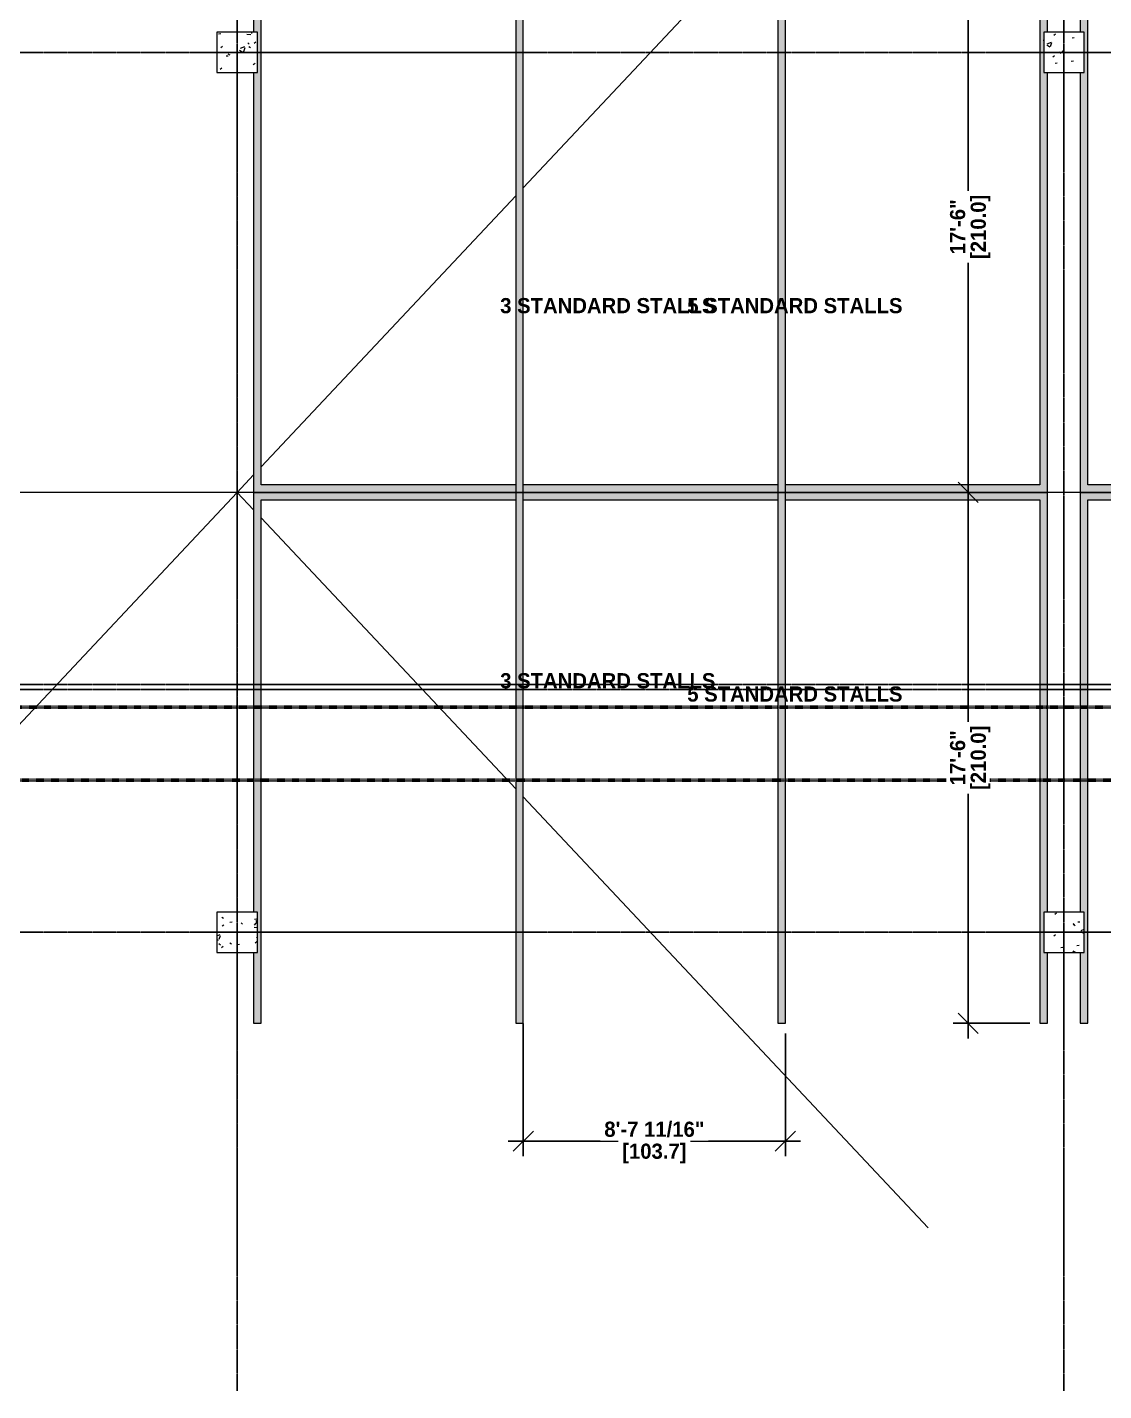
# Model space of a CAD drawing. Header units: inches. Extents: x -4124 to -1807, y 11006 to 12379.
# Drawn here: x -2583 to -2158, y 11006 to 11545 of the extents above; entities that cross this region are included whole.
import ezdxf

# ---------------------------------------------------------------- set-up
doc = ezdxf.new("R2010")
doc.units = ezdxf.units.IN
doc.header["$MEASUREMENT"] = 0
for name, pattern in [('Dash 1_16_', [0.125, 0.0625, -0.0625]), ('Double Dash 3_8_', [1, 0.375, -0.125, 0.125, -0.125, 0.125, -0.125]), ('Grid Line 1_2_', [0.875, 0.5, -0.125, 0.125, -0.125]), ('Grid Line 1_2__2_', [0.875, 0.5, -0.125, 0.125, -0.125])]:
    doc.linetypes.add(name, pattern=pattern)
for name, color, linetype, lineweight in [('0-1', 7, 'Continuous', 5), ('0-3', 130, 'Double Dash 3_8_', 60), ('0-5', 8, 'Continuous', 9), ('A-ANNO-DIMS-1', 211, 'Continuous', 30), ('A-FLOR-1', 9, 'Continuous', 18), ('A-GENM', 5, 'Continuous', 9), ('C-PROP-LINE-2', 130, 'Dash 1_16_', 60), ('G-ANNO-TEXT-1', 147, 'Continuous', 20), ('S-COLS', 52, 'Continuous', 9), ('S-COLS-1', 7, 'Continuous', 9), ('S-GRID-1', 1, 'Grid Line 1_2_', 9), ('S-GRID-2', 1, 'Grid Line 1_2__2_', 30)]:
    doc.layers.add(name, color=color, linetype=linetype, lineweight=lineweight)
doc.styles.add('Century Gothic_B', font='GOTHICB.TTF', dxfattribs={"height": 6})
doc.dimstyles.new('OD__1_16__Tol__', dxfattribs={"dimscale": 12, "dimtxt": 6.26501, "dimasz": 0.666667, "dimexe": 0.5, "dimexo": 0.333333, "dimgap": 0.083333, "dimtad": 1, "dimdec": 4, "dimrnd": 0.0625, "dimzin": 3, "dimdsep": 46, "dimlunit": 4, "dimtxsty": 'Century Gothic_B', "dimblk1": 'OBLIQUE', "dimblk2": 'OBLIQUE', "dimsah": 1, "dimcen": 0.09, "dimdle": 0.5, "dimazin": 0, "dimtfac": 1, "dimtdec": 4, "dimtix": 1, "dimtmove": 0, "dimatfit": 3, "dimfxl": 1, "dimtvp": 1, "dimtfill": 1, "dimfrac": 2, "dimtolj": 1, "dimtzin": 0, "dimlwd": 30, "dimlwe": 30, "dimarcsym": 2})
pattern_1 = [(50, (0, 0), (18.362056, -1.606828), [1.92, -21.12]), (355, (0, 0), (-3.552257, 19.255874), [1.536, -16.896]), (100.451, (1.53, -0.134), (14.81021, 17.649286), [1.632, -17.949]), (46.184, (0, 5.12), (27.32125, -4.237615), [2.88, -31.68]), (96.636, (2.277, 4.767), (23.927535, 24.937167), [2.448, -26.924]), (351.184, (0, 5.12), (23.927645, 24.937426), [2.304, -25.344]), (21, (2.56, 3.84), (15.28081, -10.307465), [1.92, -21.12]), (326, (2.56, 3.84), (6.22856, 18.563735), [1.536, -16.896]), (71.451, (3.833, 2.981), (21.509846, 8.25628), [1.632, -17.949]), (37.5, (0, 0), (0.3110953, 8.5225365), [0.845, -15.846, 0.845, -16.307, -16.96]), (37.5, (0, 0), (0.3110953, 8.5225365), [-33.843, 0.845, -16.115]), (7.5, (0, 0), (6.7346365, 10.0974314), [0.845, -8.934, 0.845, -15.462, -6.464]), (7.5, (0, 0), (6.7346365, 10.0974314), [-26.086, 0.845, -5.619]), (327.5, (-5.709, 0), (13.6661073, -0.5771864), [0.845, -5.555, 0.845, -19.123, -26.496]), (327.5, (-5.709, 0), (13.6661073, -0.5771864), [-26.368, 0.845, -25.651]), (317.5, (-8.269, 0), (14.929853, 2.562859), [0.845, -7.475, 0.845, -12.416, -18.816]), (317.5, (-8.269, 0), (14.929853, 2.562859), [-21.581, 0.845, -17.971])]

# ---------------------------------------------------------------- blocks, each defined once
blk = doc.blocks.new('Family - ___-2835860-ENLARGED FLOOR PLAN - BASEMENT - EAST')
at = {"layer": 'C-PROP-LINE-2'}
blk.add_line((-2067.92, 11247.39), (-3401.42, 11247.39), dxfattribs=at)
blk = doc.blocks.new('Family - ___-2835903-ENLARGED FLOOR PLAN - BASEMENT - EAST')
at = {"layer": 'C-PROP-LINE-2'}
blk.add_line((-2096.82, 11276.29), (-3400.92, 11276.29), dxfattribs=at)
blk = doc.blocks.new('Family - ___-2835932-ENLARGED FLOOR PLAN - BASEMENT - EAST')
at = {"layer": 'C-PROP-LINE-2'}
blk.add_line((-2067.92, 11247.39), (-3401.42, 11247.39), dxfattribs=at)
blk = doc.blocks.new('CTR - 1st Phase - Shell_rvt-1-ENLARGED FLOOR PLAN - BASEMENT - EAST')
at = {"layer": 'A-FLOR-1'}
for p, q in [((-2387.16, 11481.63), (-2173.32, 11709.19)), ((-2500.32, 11543.19), (-2500.32, 11550.83)), ((-2500.32, 11361.19), (-2500.32, 11527.19)), ((-2490.82, 11371.3), (-2390.16, 11478.43)), ((-2500.32, 11361.19), (-2493.82, 11368.11)), ((-2500.32, 11361.19), (-2827.32, 11361.19)), ((-2773.6, 11070.36), (-2500.32, 11361.19)), ((-2493.82, 11354.27), (-2500.32, 11361.19)), ((-2500.32, 11195.19), (-2500.32, 11361.19)), ((-2493.82, 11361.19), (-2500.32, 11361.19)), ((-2166.82, 11361.19), (-2179.82, 11361.19)), ((-2390.16, 11243.95), (-2490.82, 11351.08)), ((-2227.04, 11070.36), (-2387.16, 11240.75)), ((-2500.32, 11070.36), (-2500.32, 11179.19))]:
    blk.add_line(p, q, dxfattribs=at)
at = {"layer": 'S-GRID-1'}
for p, q in [((-2500.32, 11005.88), (-2500.32, 12345.93)), ((-2173.32, 11005.88), (-2173.32, 12345.93)), ((-1807.14, 11535.19), (-4091.58, 11535.19)), ((-1807.14, 11283.19), (-4091.58, 11283.19))]:
    blk.add_line(p, q, dxfattribs=at)
at = {"layer": '0-3'}
for name in ['Family - ___-2835932-ENLARGED FLOOR PLAN - BASEMENT - EAST', 'Family - ___-2835860-ENLARGED FLOOR PLAN - BASEMENT - EAST', 'Family - ___-2835903-ENLARGED FLOOR PLAN - BASEMENT - EAST']:
    blk.add_blockref(name, (0, 0), dxfattribs=at)
blk = doc.blocks.new('034100 - Precast Structural Concrete - Column - Corbels - 16_x16_-2331172-ENLARGED FLOOR PLAN - BASEMENT - EAST')
at = {"layer": 'S-COLS'}
h = blk.add_hatch(dxfattribs=at)
h.set_pattern_fill('FP_16', color=256, style=0, pattern_type=2)
h.set_pattern_definition([(140, (11534.205, 2501.308), (1.606828, 18.362056), [1.92, -21.12]), (85, (11534.205, 2501.308), (-19.255874, -3.552257), [1.536, -16.896]), (190.451, (11534.339, 2502.838), (-17.649286, 14.81021), [1.632, -17.949]), (136.184, (11529.085, 2501.308), (4.237615, 27.32125), [2.88, -31.68]), (186.636, (11529.438, 2503.585), (-24.937167, 23.927535), [2.448, -26.924]), (81.184, (11529.085, 2501.308), (-24.937426, 23.927645), [2.304, -25.344]), (111, (11530.365, 2503.868), (10.307465, 15.28081), [1.92, -21.12]), (56, (11530.365, 2503.868), (-18.563735, 6.22856), [1.536, -16.896]), (161.451, (11531.224, 2505.141), (-8.25628, 21.509846), [1.632, -17.949]), (127.5, (11534.205, 2501.308), (-8.5225365, 0.3110953), [0.845, -15.846, 0.845, -16.307, -16.96]), (127.5, (11534.205, 2501.308), (-8.5225365, 0.3110953), [-33.843, 0.845, -16.115]), (97.5, (11534.205, 2501.308), (-10.0974314, 6.7346365), [0.845, -8.934, 0.845, -15.462, -6.464]), (97.5, (11534.205, 2501.308), (-10.0974314, 6.7346365), [-26.086, 0.845, -5.619]), (57.5, (11534.205, 2495.599), (0.5771864, 13.6661073), [0.845, -5.555, 0.845, -19.123, -26.496]), (57.5, (11534.205, 2495.599), (0.5771864, 13.6661073), [-26.368, 0.845, -25.651]), (47.5, (11534.205, 2493.039), (-2.562859, 14.929853), [0.845, -7.475, 0.845, -12.416, -18.816]), (47.5, (11534.205, 2493.039), (-2.562859, 14.929853), [-21.581, 0.845, -17.971])])
h.paths.add_polyline_path([(7.02, 8.12), (7.02, 8.98), (-8.98, 8.98), (-8.98, -7.02), (7.02, -7.02), (7.02, 7.48)], flags=0)
at = {"layer": 'S-COLS-1'}
for p, q in [((-8.91, 8.98), (-8.98, 8.98)), ((-8.98, 8.98), (-8.98, -7.02)), ((6.94, 8.98), (-8.91, 8.98)), ((7.02, 8.98), (6.94, 8.98)), ((7.02, -7.02), (7.02, 8.98)), ((-8.98, -7.02), (-8.91, -7.02)), ((-8.91, -7.02), (6.94, -7.02)), ((6.94, -7.02), (7.02, -7.02))]:
    blk.add_line(p, q, dxfattribs=at)
blk = doc.blocks.new('034100 - Precast Structural Concrete - Column - Corbels - 16_x16_-V13-ENLARGED FLOOR PLAN - BASEMENT - EAST')
at = {"layer": 'S-COLS'}
h = blk.add_hatch(dxfattribs=at)
h.set_pattern_fill('FP_17', color=256, style=0, pattern_type=2)
h.set_pattern_definition([(140, (11186.205, 2501.308), (1.606828, 18.362056), [1.92, -21.12]), (85, (11186.205, 2501.308), (-19.255874, -3.552257), [1.536, -16.896]), (190.451, (11186.339, 2502.838), (-17.649286, 14.81021), [1.632, -17.949]), (136.184, (11181.085, 2501.308), (4.237615, 27.32125), [2.88, -31.68]), (186.636, (11181.438, 2503.585), (-24.937167, 23.927535), [2.448, -26.924]), (81.184, (11181.085, 2501.308), (-24.937426, 23.927645), [2.304, -25.344]), (111, (11182.365, 2503.868), (10.307465, 15.28081), [1.92, -21.12]), (56, (11182.365, 2503.868), (-18.563735, 6.22856), [1.536, -16.896]), (161.451, (11183.224, 2505.141), (-8.25628, 21.509846), [1.632, -17.949]), (127.5, (11186.205, 2501.308), (-8.5225365, 0.3110953), [0.845, -15.846, 0.845, -16.307, -16.96]), (127.5, (11186.205, 2501.308), (-8.5225365, 0.3110953), [-33.843, 0.845, -16.115]), (97.5, (11186.205, 2501.308), (-10.0974314, 6.7346365), [0.845, -8.934, 0.845, -15.462, -6.464]), (97.5, (11186.205, 2501.308), (-10.0974314, 6.7346365), [-26.086, 0.845, -5.619]), (57.5, (11186.205, 2495.599), (0.5771864, 13.6661073), [0.845, -5.555, 0.845, -19.123, -26.496]), (57.5, (11186.205, 2495.599), (0.5771864, 13.6661073), [-26.368, 0.845, -25.651]), (47.5, (11186.205, 2493.039), (-2.562859, 14.929853), [0.845, -7.475, 0.845, -12.416, -18.816]), (47.5, (11186.205, 2493.039), (-2.562859, 14.929853), [-21.581, 0.845, -17.971])])
h.paths.add_polyline_path([(7.02, 7.89), (7.02, 8.98), (-8.98, 8.98), (-8.98, -7.02), (7.02, -7.02), (7.02, 7.48)], flags=0)
at = {"layer": 'S-COLS-1'}
for p, q in [((-8.91, 8.98), (-8.98, 8.98)), ((-8.98, 8.98), (-8.98, -7.02)), ((6.94, 8.98), (-8.91, 8.98)), ((7.02, 8.98), (6.94, 8.98)), ((7.02, -7.02), (7.02, 8.98)), ((-8.98, -7.02), (-8.91, -7.02)), ((-8.91, -7.02), (6.94, -7.02)), ((6.94, -7.02), (7.02, -7.02))]:
    blk.add_line(p, q, dxfattribs=at)
blk = doc.blocks.new('CTR - 1st Phase - Structure_rvt-1-ENLARGED FLOOR PLAN - BASEMENT - EAST')
at = {"layer": 'S-COLS'}
h = blk.add_hatch(dxfattribs=at)
h.set_pattern_fill('FP_2', color=256, style=0, pattern_type=2)
h.set_pattern_definition(pattern_1)
h.paths.add_polyline_path([(-2173.32, 11527.19), (-2165.32, 11527.19), (-2165.32, 11543.19), (-2181.32, 11543.19), (-2181.32, 11527.19), (-2179.82, 11527.19)], flags=0)
h = blk.add_hatch(dxfattribs=at)
h.set_pattern_fill('FP_2', color=256, style=0, pattern_type=2)
h.set_pattern_definition(pattern_1)
h.paths.add_polyline_path([(-2173.32, 11179.19), (-2165.32, 11179.19), (-2165.32, 11195.19), (-2181.32, 11195.19), (-2181.32, 11179.19), (-2179.82, 11179.19)], flags=0)
at = {"layer": 'S-COLS-1'}
for p, q in [((-2165.32, 11543.19), (-2181.32, 11543.19)), ((-2181.32, 11543.19), (-2181.32, 11543.11)), ((-2181.32, 11543.11), (-2181.32, 11527.27)), ((-2165.32, 11543.11), (-2165.32, 11543.19)), ((-2165.32, 11527.27), (-2165.32, 11543.11)), ((-2181.32, 11527.27), (-2181.32, 11527.19)), ((-2181.32, 11527.19), (-2165.32, 11527.19)), ((-2165.32, 11527.19), (-2165.32, 11527.27)), ((-2165.32, 11195.19), (-2181.32, 11195.19)), ((-2181.32, 11195.19), (-2181.32, 11195.11)), ((-2181.32, 11195.11), (-2181.32, 11179.27)), ((-2165.32, 11195.11), (-2165.32, 11195.19)), ((-2165.32, 11179.27), (-2165.32, 11195.11)), ((-2181.32, 11179.27), (-2181.32, 11179.19)), ((-2181.32, 11179.19), (-2165.32, 11179.19)), ((-2165.32, 11179.19), (-2165.32, 11179.27))]:
    blk.add_line(p, q, dxfattribs=at)
at = {"layer": 'S-GRID-2'}
for p, q in [((-2500.32, 11005.88), (-2500.32, 12247.5)), ((-2173.32, 11005.88), (-2173.32, 12247.5)), ((-1807.14, 11535.19), (-4076.95, 11535.19)), ((-1807.14, 11285.19), (-4076.95, 11285.19)), ((-1807.14, 11283.19), (-4076.95, 11283.19)), ((-1807.14, 11187.19), (-4076.95, 11187.19))]:
    blk.add_line(p, q, dxfattribs=at)
at = {"layer": '0-5'}
for name, p, rotation in [('034100 - Precast Structural Concrete - Column - Corbels - 16_x16_-2331172-ENLARGED FLOOR PLAN - BASEMENT - EAST', (-2501.31, 11534.21), 269.9999999999963), ('034100 - Precast Structural Concrete - Column - Corbels - 16_x16_-V13-ENLARGED FLOOR PLAN - BASEMENT - EAST', (-2501.31, 11186.21), 269.9999999999967)]:
    blk.add_blockref(name, p, dxfattribs=dict(at, rotation=rotation))
blk = doc.blocks.new('Parking_Stall_Multiple - STANDARD-1982617-ENLARGED FLOOR PLAN - BASEMENT - EAST')
at = {"layer": 'A-GENM'}
h = blk.add_hatch(color=256, dxfattribs=at)
h.paths.add_polyline_path([(210, -106.67), (106.5, -105.17), (3, -106.67), (181.92, -106.67)], flags=0)
h.paths.add_polyline_path([(0, -103.67), (0.08, -106.58), (0, -106.67), (3, -106.67), (1.5, -105.17)], flags=0)
h.paths.add_polyline_path([(210, 0), (182, 0), (182, -1.5), (166, -1.5), (166, 0), (0, 0), (0, -103.67), (3, -103.67), (3, -3), (210, -3), (210, -1.5)], flags=0)
h = blk.add_hatch(color=256, dxfattribs=at)
h.paths.add_polyline_path([(210, -210.34), (106.5, -208.84), (3, -210.34), (181.92, -210.34)], flags=0)
h.paths.add_polyline_path([(210, -106.67), (210, -103.67), (0, -103.67), (3, -106.67), (106.5, -105.17), (181.92, -106.26)], flags=0)
h.paths.add_polyline_path([(3, -210.34), (0, -207.34), (0, -210.34)], flags=0)
h.paths.add_polyline_path([(0, -106.67), (0.08, -106.58), (0, -103.67)], flags=0)
h.paths.add_polyline_path([(3, -115.54), (3, -106.67), (0, -106.67), (0, -207.34), (3, -207.34)], flags=0)
h = blk.add_hatch(color=256, dxfattribs=at)
h.paths.add_polyline_path([(3, -210.34), (106.5, -208.84), (210, -210.34), (210, -207.34), (0, -207.34)], flags=0)
h.paths.add_polyline_path([(210, -312.5), (210, -311), (3, -311), (3, -210.34), (0, -210.34), (0, -314), (166, -314), (166, -312.5), (182, -312.5), (182, -314), (210, -314)], flags=0)
for p, q in [((166, 0), (0, 0)), ((0, 0), (0, -106.67)), ((210, 0), (182, 0)), ((210, -3), (210, 0)), ((3, -103.67), (3, -3)), ((3, -3), (210, -3)), ((210, -103.67), (0, -103.67)), ((0, -103.67), (0, -210.34)), ((0, -106.67), (210, -106.67)), ((210, -103.67), (3, -103.67)), ((3, -207.34), (3, -106.67)), ((3, -106.67), (210, -106.67)), ((210, -106.67), (210, -103.67)), ((210, -106.67), (210, -103.67)), ((210, -207.34), (0, -207.34)), ((0, -207.34), (0, -314)), ((210, -207.34), (3, -207.34)), ((210, -210.34), (210, -207.34)), ((210, -210.34), (210, -207.34)), ((0, -210.34), (210, -210.34)), ((3, -311), (3, -210.34)), ((3, -210.34), (210, -210.34)), ((210, -311), (3, -311)), ((210, -314), (210, -311)), ((0, -314), (166, -314)), ((182, -314), (210, -314))]:
    blk.add_line(p, q, dxfattribs=at)
blk = doc.blocks.new('Parking_Stall_Multiple - COMPACT-2286911-ENLARGED FLOOR PLAN - BASEMENT - EAST')
at = {"layer": 'A-GENM'}
h = blk.add_hatch(color=256, dxfattribs=at)
h.paths.add_polyline_path([(210, -99), (106.5, -97.5), (3, -99), (204, -99)], flags=0)
h.paths.add_polyline_path([(0, -96), (0.09, -98.91), (0, -99), (3, -99), (1.5, -97.5)], flags=0)
h.paths.add_polyline_path([(210, 0), (0, 0), (0, -96), (3, -96), (3, -3), (210, -3)], flags=0)
h = blk.add_hatch(color=256, dxfattribs=at)
h.paths.add_polyline_path([(3, -99), (106.5, -97.5), (210, -99), (210, -96), (0, -96)], flags=0)
h.paths.add_polyline_path([(0, -99), (0.09, -98.91), (0, -96)], flags=0)
h.paths.add_polyline_path([(210, -195), (210, -192), (3, -192), (3, -99), (0, -99), (0, -195), (166, -195), (166, -193.5), (182, -193.5), (182, -195)], flags=0)
for p, q in [((210, 0), (0, 0)), ((0, 0), (0, -99)), ((210, -3), (210, 0)), ((3, -96), (3, -3)), ((3, -3), (210, -3)), ((210, -96), (0, -96)), ((0, -96), (0, -195)), ((210, -96), (3, -96)), ((210, -99), (210, -96)), ((210, -99), (210, -96)), ((0, -99), (210, -99)), ((3, -192), (3, -99)), ((3, -99), (210, -99)), ((210, -192), (3, -192)), ((210, -195), (210, -192)), ((0, -195), (166, -195)), ((182, -195), (210, -195))]:
    blk.add_line(p, q, dxfattribs=at)
blk = doc.blocks.new('Parking_Stall_Multiple - STANDARD-2088485-ENLARGED FLOOR PLAN - BASEMENT - EAST')
at = {"layer": 'A-GENM'}
h = blk.add_hatch(color=256, dxfattribs=at)
h.paths.add_polyline_path([(3, 210.34), (0, 207.34), (210, 207.34), (210, 210.34), (106.5, 208.84), (11.94, 210.21)], flags=0)
h.paths.add_polyline_path([(0, 311), (0, 210.34), (3, 210.34), (3, 311), (210, 311), (210, 314), (182, 314), (182, 312.5), (166, 312.5), (166, 314), (0, 314)], flags=0)
h = blk.add_hatch(color=256, dxfattribs=at)
h.paths.add_polyline_path([(0, 103.67), (210, 103.67), (210, 106.67), (106.5, 105.17), (3, 106.67)], flags=0)
h.paths.add_polyline_path([(0, 103.67), (0.08, 106.58), (0, 106.67)], flags=0)
h.paths.add_polyline_path([(3, 210.34), (106.5, 208.84), (210, 210.34), (11.94, 210.34)], flags=0)
h.paths.add_polyline_path([(0, 207.34), (3, 210.34), (0, 210.34)], flags=0)
h.paths.add_polyline_path([(0, 106.67), (3, 106.67), (3, 207.34), (0, 207.34), (0, 207.29)], flags=0)
h = blk.add_hatch(color=256, dxfattribs=at)
h.paths.add_polyline_path([(0, 103.67), (0, 0), (166, 0), (166, 1.5), (182, 1.5), (182, 0), (210, 0), (210, 3), (3, 3), (3, 103.67)], flags=0)
h.paths.add_polyline_path([(3, 106.67), (106.5, 105.17), (210, 106.67), (11.94, 106.67)], flags=0)
h.paths.add_polyline_path([(0, 103.67), (3, 106.67), (0, 106.67), (0.08, 106.58)], flags=0)
for p, q in [((166, 314), (0, 314)), ((0, 314), (0, 207.34)), ((210, 314), (182, 314)), ((210, 311), (210, 314)), ((3, 210.34), (3, 311)), ((3, 311), (210, 311)), ((210, 210.34), (0, 210.34)), ((0, 210.34), (0, 103.67)), ((210, 210.34), (3, 210.34)), ((210, 207.34), (210, 210.34)), ((210, 207.34), (210, 210.34)), ((0, 207.34), (210, 207.34)), ((3, 106.67), (3, 207.34)), ((3, 207.34), (210, 207.34)), ((210, 106.67), (0, 106.67)), ((0, 106.67), (0, 0)), ((0, 103.67), (210, 103.67)), ((210, 106.67), (3, 106.67)), ((3, 3), (3, 103.67)), ((3, 103.67), (210, 103.67)), ((210, 103.67), (210, 106.67)), ((210, 103.67), (210, 106.67)), ((210, 3), (3, 3)), ((210, 0), (210, 3)), ((0, 0), (166, 0)), ((182, 0), (210, 0))]:
    blk.add_line(p, q, dxfattribs=at)
blk = doc.blocks.new('Parking_Stall_Multiple - COMPACT-2287195-ENLARGED FLOOR PLAN - BASEMENT - EAST')
at = {"layer": 'A-GENM'}
h = blk.add_hatch(color=256, dxfattribs=at)
h.paths.add_polyline_path([(0, 96), (210, 96), (210, 99), (106.5, 97.5), (3, 99)], flags=0)
h.paths.add_polyline_path([(0, 99), (0, 96), (0.09, 98.91)], flags=0)
h.paths.add_polyline_path([(0, 195), (0, 99), (3, 99), (3, 192), (210, 192), (210, 195), (182, 195), (182, 193.5), (166, 193.5), (166, 195), (11.94, 195)], flags=0)
h = blk.add_hatch(color=256, dxfattribs=at)
h.paths.add_polyline_path([(0, 96), (0, 0), (210, 0), (210, 3), (3, 3), (3, 96)], flags=0)
h.paths.add_polyline_path([(3, 99), (106.5, 97.5), (210, 99), (11.94, 99)], flags=0)
h.paths.add_polyline_path([(0, 96), (3, 99), (0, 99), (0.09, 98.91)], flags=0)
for p, q in [((166, 195), (0, 195)), ((0, 195), (0, 96)), ((210, 195), (182, 195)), ((210, 192), (210, 195)), ((3, 99), (3, 192)), ((3, 192), (210, 192)), ((210, 99), (0, 99)), ((0, 99), (0, 0)), ((210, 99), (3, 99)), ((210, 96), (210, 99)), ((210, 96), (210, 99)), ((0, 96), (210, 96)), ((3, 3), (3, 96)), ((3, 96), (210, 96)), ((210, 3), (3, 3)), ((210, 0), (210, 3)), ((0, 0), (210, 0))]:
    blk.add_line(p, q, dxfattribs=at)
blk = doc.blocks.new('_Oblique')
at = {"color": 0, "linetype": 'ByBlock', "lineweight": -2}
blk.add_line((-0.5, -0.5), (0.5, 0.5), dxfattribs=at)
blk = doc.blocks.new('DIMBLOCK4-ENLARGED FLOOR PLAN - BASEMENT - EAST')
at = {"layer": 'A-ANNO-DIMS-1', "color": 0, "lineweight": 30, "transparency": 16777216}
for p, q in [((-2211.18, 11145.19), (-2211.18, 11367.19)), ((-2212.83, 11361.19), (-2205.18, 11361.19)), ((-2186.82, 11151.19), (-2217.18, 11151.19))]:
    blk.add_line(p, q, dxfattribs=at)
at = {"layer": 'Defpoints', "color": 0, "transparency": 16777216}
for p in [(-2216.83, 11361.19), (-2211.18, 11361.19), (-2182.82, 11151.19)]:
    blk.add_point(p, dxfattribs=at)
at = {"layer": 'A-ANNO-DIMS-1', "color": 0, "lineweight": 30, "transparency": 16777216, "xscale": 7.999999999999998, "yscale": 7.999999999999998, "zscale": 7.999999999999998}
for p, rotation in [((-2211.18, 11361.19), 90), ((-2211.18, 11151.19), 270)]:
    blk.add_blockref('_Oblique', p, dxfattribs=dict(at, rotation=rotation))
at = {"layer": 'A-ANNO-DIMS-1', "color": 0, "transparency": 16777216, "insert": (-2215.33, 11256.19), "char_height": 6, "attachment_point": 5, "rotation": 90, "style": 'Century Gothic_B', "bg_fill": 3, "box_fill_scale": 1.25, "bg_fill_color": 256, "bg_fill_true_color": 13158600, "bg_fill_transparency": 0}
blk.add_mtext('\\A1;17\'-6"', dxfattribs=at)
at = {"layer": 'A-ANNO-DIMS-1', "color": 0, "transparency": 16777216, "insert": (-2206.29, 11256.19), "char_height": 6, "attachment_point": 5, "rotation": 90, "style": 'Century Gothic_B', "bg_fill": 3, "box_fill_scale": 1.25, "bg_fill_color": 256, "bg_fill_true_color": 13158600, "bg_fill_transparency": 0}
blk.add_mtext('\\A1;[210.0]', dxfattribs=at)
blk = doc.blocks.new('DIMBLOCK5-ENLARGED FLOOR PLAN - BASEMENT - EAST')
at = {"layer": 'A-ANNO-DIMS-1', "color": 0, "lineweight": 30, "transparency": 16777216}
for p, q in [((-2211.18, 11355.19), (-2211.18, 11577.19)), ((-2186.82, 11571.19), (-2217.18, 11571.19)), ((-2212.83, 11361.19), (-2205.18, 11361.19))]:
    blk.add_line(p, q, dxfattribs=at)
at = {"layer": 'Defpoints', "color": 0, "transparency": 16777216}
for p in [(-2211.18, 11571.19), (-2182.82, 11571.19), (-2216.83, 11361.19)]:
    blk.add_point(p, dxfattribs=at)
at = {"layer": 'A-ANNO-DIMS-1', "color": 0, "lineweight": 30, "transparency": 16777216, "xscale": 7.999999999999998, "yscale": 7.999999999999998, "zscale": 7.999999999999998}
for p, rotation in [((-2211.18, 11571.19), 90), ((-2211.18, 11361.19), 270)]:
    blk.add_blockref('_Oblique', p, dxfattribs=dict(at, rotation=rotation))
at = {"layer": 'A-ANNO-DIMS-1', "color": 0, "transparency": 16777216, "insert": (-2215.33, 11466.19), "char_height": 6, "attachment_point": 5, "rotation": 90, "style": 'Century Gothic_B', "bg_fill": 3, "box_fill_scale": 1.25, "bg_fill_color": 256, "bg_fill_true_color": 13158600, "bg_fill_transparency": 0}
blk.add_mtext('\\A1;17\'-6"', dxfattribs=at)
at = {"layer": 'A-ANNO-DIMS-1', "color": 0, "transparency": 16777216, "insert": (-2206.29, 11466.19), "char_height": 6, "attachment_point": 5, "rotation": 90, "style": 'Century Gothic_B', "bg_fill": 3, "box_fill_scale": 1.25, "bg_fill_color": 256, "bg_fill_true_color": 13158600, "bg_fill_transparency": 0}
blk.add_mtext('\\A1;[210.0]', dxfattribs=at)
blk = doc.blocks.new('DIMBLOCK7-ENLARGED FLOOR PLAN - BASEMENT - EAST')
at = {"layer": 'A-ANNO-DIMS-1', "color": 0, "lineweight": 30, "transparency": 16777216}
for p, q in [((-2387.16, 11151.14), (-2387.16, 11098.6)), ((-2283.49, 11147.19), (-2283.49, 11098.6)), ((-2393.16, 11104.6), (-2277.49, 11104.6))]:
    blk.add_line(p, q, dxfattribs=at)
at = {"layer": 'Defpoints', "color": 0, "transparency": 16777216}
for p in [(-2387.16, 11155.14), (-2283.49, 11151.19), (-2283.49, 11104.6)]:
    blk.add_point(p, dxfattribs=at)
at = {"layer": 'A-ANNO-DIMS-1', "color": 0, "lineweight": 30, "transparency": 16777216, "xscale": 7.999999999999998, "yscale": 7.999999999999998, "zscale": 7.999999999999998, "rotation": 180}
blk.add_blockref('_Oblique', (-2387.16, 11104.6), dxfattribs=at)
at = {"layer": 'A-ANNO-DIMS-1', "color": 0, "lineweight": 30, "transparency": 16777216, "xscale": 7.999999999999998, "yscale": 7.999999999999998, "zscale": 7.999999999999998}
blk.add_blockref('_Oblique', (-2283.49, 11104.6), dxfattribs=at)
at = {"layer": 'A-ANNO-DIMS-1', "color": 0, "transparency": 16777216, "insert": (-2335.32, 11109.22), "char_height": 6, "attachment_point": 5, "style": 'Century Gothic_B', "bg_fill": 3, "box_fill_scale": 1.25, "bg_fill_color": 256, "bg_fill_true_color": 13158600, "bg_fill_transparency": 0}
blk.add_mtext('\\A1;8\'-7 11/16"', dxfattribs=at)
at = {"layer": 'A-ANNO-DIMS-1', "color": 0, "transparency": 16777216, "insert": (-2335.32, 11099.71), "char_height": 6, "attachment_point": 5, "style": 'Century Gothic_B', "bg_fill": 3, "box_fill_scale": 1.25, "bg_fill_color": 256, "bg_fill_true_color": 13158600, "bg_fill_transparency": 0}
blk.add_mtext('\\A1;[103.7]', dxfattribs=at)

msp = doc.modelspace()

# ---------------------------------------------------------------- block references
at = {"layer": '0-1'}
for name in ['CTR - 1st Phase - Shell_rvt-1-ENLARGED FLOOR PLAN - BASEMENT - EAST', 'CTR - 1st Phase - Structure_rvt-1-ENLARGED FLOOR PLAN - BASEMENT - EAST']:
    msp.add_blockref(name, (0, 0), dxfattribs=at)
at = {"layer": 'A-GENM'}
for name, p, rotation in [('Parking_Stall_Multiple - STANDARD-2088485-ENLARGED FLOOR PLAN - BASEMENT - EAST', (-2179.81983, 11361.1894), 89.99999999999953), ('Parking_Stall_Multiple - COMPACT-2287195-ENLARGED FLOOR PLAN - BASEMENT - EAST', (-1971.82374, 11361.1894), 89.99999999999821), ('Parking_Stall_Multiple - STANDARD-1982617-ENLARGED FLOOR PLAN - BASEMENT - EAST', (-2179.81983, 11361.1894), 270.0000000000005), ('Parking_Stall_Multiple - COMPACT-2286911-ENLARGED FLOOR PLAN - BASEMENT - EAST', (-1971.82374, 11361.1894), 270.0000000000005)]:
    msp.add_blockref(name, p, dxfattribs=dict(at, rotation=rotation))

# ---------------------------------------------------------------- texts
at = {"layer": 'G-ANNO-TEXT-1', "char_height": 6, "width": 96.556, "attachment_point": 1, "style": 'Century Gothic_B'}
for s, insert in [('3 STANDARD STALLS', (-2396.30589, 11438.03083)), ('5 STANDARD STALLS', (-2322.30589, 11438.03083)), ('3 STANDARD STALLS', (-2396.30589, 11289.68445)), ('5 STANDARD STALLS', (-2322.30589, 11284.43083))]:
    msp.add_mtext(s, dxfattribs=dict(at, insert=insert))

# ---------------------------------------------------------------- next in the draw order: dimensions: what is measured, and where the dimension line sits
at = {"layer": 'A-ANNO-DIMS-1'}
dim = msp.add_linear_dim(base=(-2211.17573, 11361.1894), p1=(-2182.81983, 11151.1894), p2=(-2216.83259, 11361.1894), angle=90, dimstyle='OD__1_16__Tol__', override={"dimpost": '<>\\X', "dimfxl": 212.736616}, dxfattribs=at)
dim.commit()
dim.dimension.update_dxf_attribs({"geometry": 'DIMBLOCK4-ENLARGED FLOOR PLAN - BASEMENT - EAST', "text_midpoint": (-2211.17573, 11256.1894)})
dim = msp.add_linear_dim(base=(-2283.4878, 11104.59705), p1=(-2387.15577, 11155.13606), p2=(-2283.4878, 11151.1894), dimstyle='OD__1_16__Tol__', override={"dimpost": '<>\\X', "dimfxl": 103.743067}, dxfattribs=at)
dim.commit()
dim.dimension.update_dxf_attribs({"geometry": 'DIMBLOCK7-ENLARGED FLOOR PLAN - BASEMENT - EAST', "text_midpoint": (-2335.32178, 11104.59705)})

# ---------------------------------------------------------------- next in the draw order: dimensions: what is measured, and where the dimension line sits
dim = msp.add_linear_dim(base=(-2211.17573, 11571.1894), p1=(-2216.83259, 11361.1894), p2=(-2182.81983, 11571.1894), angle=90, dimstyle='OD__1_16__Tol__', override={"dimpost": '<>\\X', "dimfxl": 212.736616}, dxfattribs=at)
dim.commit()
dim.dimension.update_dxf_attribs({"geometry": 'DIMBLOCK5-ENLARGED FLOOR PLAN - BASEMENT - EAST', "text_midpoint": (-2211.17573, 11466.1894)})

doc.saveas('drawing.dxf')
